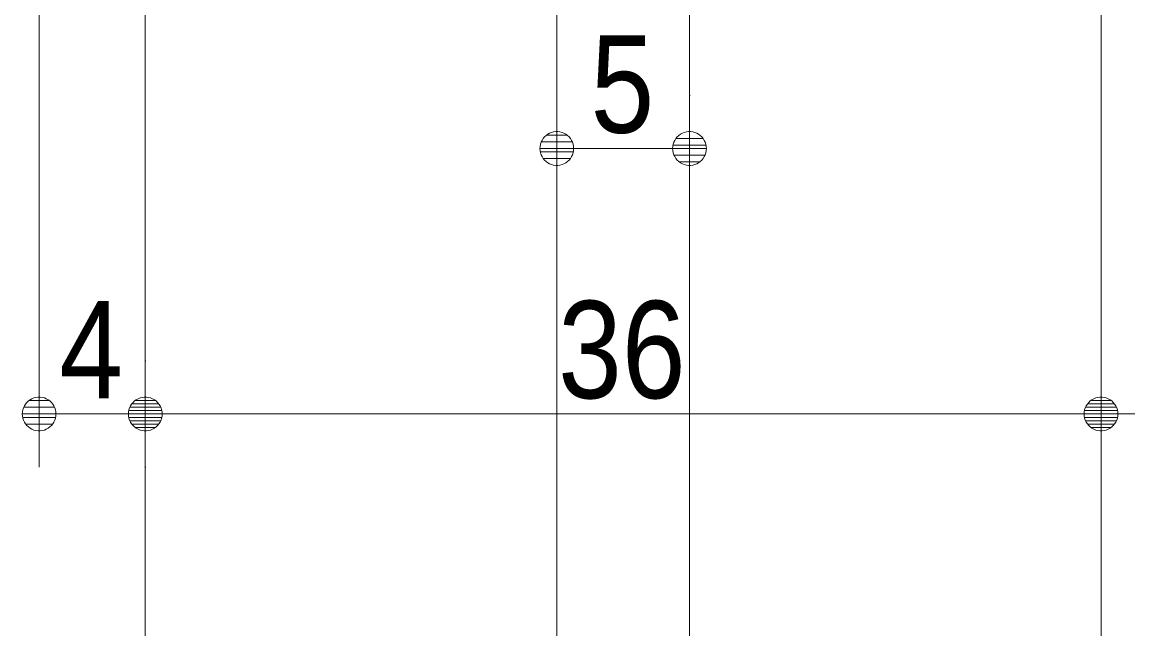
# Model space of a CAD drawing. Units: millimetres, scale not verified. Extents: x -6062 to 6062, y -3045 to 3045.
# Drawn here: x 234.3 to 653.4, y -20.6 to 207.8 of the extents above; entities that cross this region are included whole.
import ezdxf
from ezdxf.enums import TextEntityAlignment as Align

# ---------------------------------------------------------------- set-up
doc = ezdxf.new("R2010")
doc.units = ezdxf.units.MM
doc.header["$LTSCALE"] = 20
for name, color, linetype, lineweight in [('0-1_0', 7, 'Continuous', 9), ('0-2_2寸法-1', 7, 'Continuous', 9), ('0-4_3一般', 7, 'Continuous', 9)]:
    doc.layers.add(name, color=color, linetype=linetype, lineweight=lineweight)
doc.styles.add('ＭＳ Ｐゴシック', font='')
doc.styles.get('ＭＳ Ｐゴシック').set_extended_font_data('MS PGothic')

# ---------------------------------------------------------------- blocks, each defined once
blk = doc.blocks.new('_Dot')
at = {"layer": '0-1_0'}
for p, q in [((-10, 0), (-20, 0)), ((9.78, 2), (-9.78, 2)), ((7.99, 6), (-7.99, 6)), ((9.16, -3.98), (-9.16, -3.98)), ((6, -7.98), (-6, -7.98))]:
    blk.add_line(p, q, dxfattribs=at)
for points in [[(10, 0), (9.92, 1.25), (9.69, 2.49), (9.3, 3.68), (8.76, 4.82), (8.09, 5.88), (7.29, 6.85), (6.37, 7.71), (5.36, 8.44), (4.26, 9.05), (3.09, 9.51), (1.87, 9.82), (0.63, 9.98), (-0.63, 9.98), (-1.87, 9.82), (-3.09, 9.51), (-4.26, 9.05), (-5.36, 8.44), (-6.37, 7.71), (-7.29, 6.85), (-8.09, 5.88), (-8.76, 4.82), (-9.3, 3.68), (-9.69, 2.49), (-9.92, 1.25), (-10, 0), (0, 0)], [(-10, 0), (-9.92, -1.25), (-9.69, -2.49), (-9.3, -3.68), (-8.76, -4.82), (-8.09, -5.88), (-7.29, -6.85), (-6.37, -7.71), (-5.36, -8.44), (-4.26, -9.05), (-3.09, -9.51), (-1.87, -9.82), (-0.63, -9.98), (0.63, -9.98), (1.87, -9.82), (3.09, -9.51), (4.26, -9.05), (5.36, -8.44), (6.37, -7.71), (7.29, -6.85), (8.09, -5.88), (8.76, -4.82), (9.3, -3.68), (9.69, -2.49), (9.92, -1.25), (10, 0), (0, 0)]]:
    blk.add_lwpolyline(points, close=True, dxfattribs=at)
blk = doc.blocks.new('グループ-63')
at = {"layer": '0-4_3一般'}
for p, q in [((44463.7, 6604.9), (44463.7, -31200)), ((45463.7, -31200), (45463.7, 6604.9))]:
    blk.add_line(p, q, dxfattribs=at)
blk.add_lwpolyline([(48563.7, 11804.9), (48563.7, -36400), (41363.7, -36400), (41363.7, 11804.9)], close=True, dxfattribs=at)
blk = doc.blocks.new('グループ-69')
at = {"layer": '0-4_3一般'}
blk.add_blockref('グループ-63', (0, 0), dxfattribs=at)
blk = doc.blocks.new('グループ-70')
at = {"layer": '0-4_3一般'}
blk.add_blockref('グループ-69', (0, 0), dxfattribs=at)

msp = doc.modelspace()

# ---------------------------------------------------------------- linework, layer by layer
at = {"layer": '0-2_2寸法-1'}
for p, q in [((240.68, 700.25), (240.68, 40.25)), ((435.68, 180.25), (435.88, 180.25)), ((485.68, 180.25), (485.88, 180.25)), ((472.97, 160.25), (448.4, 160.25)), ((280.68, 80.25), (280.88, 80.25)), ((640.68, 80.25), (640.88, 80.25)), ((640.68, 80.25), (640.88, 80.25)), ((253.4, 60.25), (267.97, 60.25)), ((627.97, 60.25), (293.4, 60.25)), ((280.68, 40.25), (280.88, 40.25))]:
    msp.add_line(p, q, dxfattribs=at)

# ---------------------------------------------------------------- block references
at = {"layer": '0-2_2寸法-1', "xscale": 0.6356201, "yscale": 0.6356201, "rotation": 180}
for p in [(435.68, 160.25), (240.68, 60.25), (280.68, 60.25), (640.68, 60.25)]:
    msp.add_blockref('_Dot', p, dxfattribs=at)
at = {"layer": '0-2_2寸法-1', "xscale": 0.6356201, "yscale": 0.6356201}
for p in [(485.68, 160.25), (280.68, 60.25), (640.68, 60.25)]:
    msp.add_blockref('_Dot', p, dxfattribs=at)
at = {"layer": '0-4_3一般', "xscale": 0.05, "yscale": 0.05}
msp.add_blockref('グループ-70', (-1787.5, 0), dxfattribs=at)

# ---------------------------------------------------------------- texts
at = {"layer": '0-2_2寸法-1', "style": 'ＭＳ Ｐゴシック', "width": 0.9}
for s, p in [('5', (448.39, 155.19)), ('4', (248.29, 55.19)), ('36', (436.19, 55.19))]:
    msp.add_text(s, height=36.66, dxfattribs=at).set_placement(p, align=Align.BOTTOM_LEFT)

doc.saveas('drawing.dxf')
